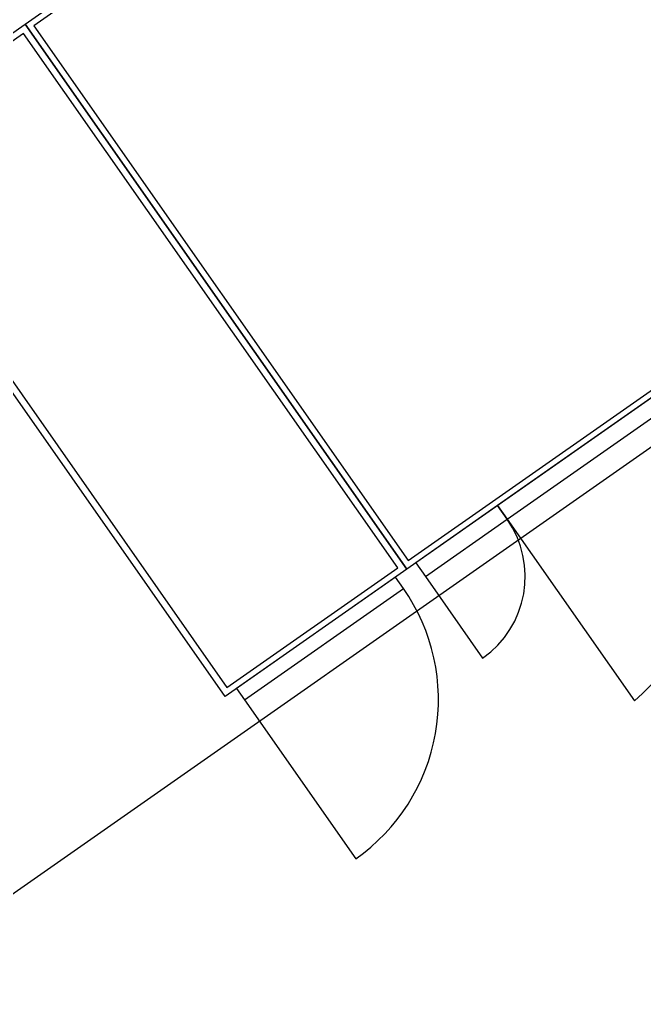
# Model space of a CAD drawing. Header units: millimetres. Extents: x 152904052 to 153933663, y 538271515 to 539240469.
# Drawn here: x 153342386 to 153345205, y 538936607 to 538940983 of the extents above; entities that cross this region are included whole.
import ezdxf

# ---------------------------------------------------------------- set-up
doc = ezdxf.new("R2010")
doc.units = ezdxf.units.MM
doc.layers.add('POWR', color=5, linetype='Continuous')

msp = doc.modelspace()

# ---------------------------------------------------------------- linework, layer by layer
at = {"layer": 'POWR', "color": 7}
msp.add_lwpolyline([(153330841.6, 538928976.8), (153328958.8, 538931665.8), (153359501.3, 538953081.9), (153361398.2, 538950372.8), (153330841.6, 538928976.8)], dxfattribs=at)
for points in [[(153344132.6, 538938503), (153342411.9, 538940960.5), (153344869.4, 538942681.3), (153346590.1, 538940223.8)], [(153342451.6, 538940953.5), (153344139.6, 538938542.7), (153346550.4, 538940230.8), (153344862.4, 538942641.6)], [(153343313.5, 538937929.5), (153341592.7, 538940386.9), (153342411.9, 538940960.5), (153344132.6, 538938503)], [(153341634.6, 538940379.6), (153343321.7, 538937970.1), (153344091.7, 538938509.2), (153342404.5, 538940918.7)], [(153344585.2, 538938728.4), (153346223.5, 538939875.6), (153346180.5, 538939937), (153344542.2, 538938789.9)], [(153344216.6, 538938470.3), (153344585.2, 538938728.4), (153344542.2, 538938789.9), (153344173.6, 538938531.7)], [(153343400.5, 538937914.1), (153344117.3, 538938416), (153344081.4, 538938467.2), (153343364.6, 538937965.3)]]:
    msp.add_lwpolyline(points, close=True, dxfattribs=at)
for points in [[(153344585.2, 538938728.4), (153345158.8, 538937909.3, 0.356268), (153345404.4, 538939302, 0.356268), (153346797.1, 538939056.4), (153346223.5, 538939875.6)], [(153343400.5, 538937914.1), (153343902.4, 538937197.4, 0.414214), (153344117.3, 538938416)]]:
    msp.add_lwpolyline(points, format="xyb", dxfattribs=at)
at = {"layer": 'POWR', "color": 7, "ltscale": 1000}
msp.add_lwpolyline([(153344216.6, 538938470.3), (153344474.7, 538938101.7)], dxfattribs=at)
msp.add_arc((153344216.6, 538938470.3), 450, 305, 35, dxfattribs=at)

doc.saveas('drawing.dxf')
